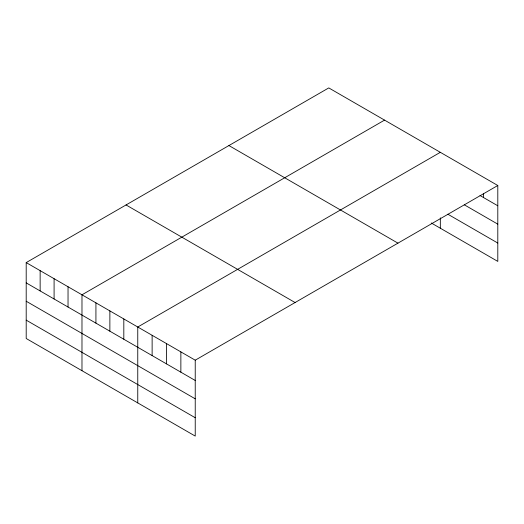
<?xml version="1.0" encoding="UTF-8"?>
<svg xmlns="http://www.w3.org/2000/svg" width="524" height="524" viewBox="0 0 524 524"><rect width="100%" height="100%" fill="white"/><g stroke="black" fill="none" stroke-linecap="round" stroke-linejoin="round"><path stroke-width="0.79" d="M26.2 262.596L195.229 360.185L195.229 436.086L26.2 338.497L26.2 262.596L328.771 87.914L497.8 185.503L497.8 261.404L431.265 222.988M384.551 120.114L81.98 294.802L81.98 370.704M440.33 152.32L137.76 327.009L137.76 402.91M195.229 360.185L497.8 185.503M480.01 195.518L497.8 205.788M464.277 204.786L497.8 224.141M447.856 214.211L497.8 243.051M228.923 145.561L397.952 243.149M126.048 204.95L295.077 302.538M26.2 282.881L195.229 380.47M26.2 301.235L195.229 398.823M26.2 320.144L195.229 417.733M483.429 193.435L483.429 197.489M440.33 217.846L440.33 228.222M180.865 351.892L180.865 372.178M166.494 343.6L166.494 363.885M152.13 335.301L152.13 355.586M123.815 318.959L123.815 339.238M109.87 310.902L109.87 331.188M95.925 302.852L95.925 323.138M68.035 286.752L68.035 307.038M54.09 278.702L54.09 298.988M40.145 270.646L40.145 290.931"/></g></svg>
